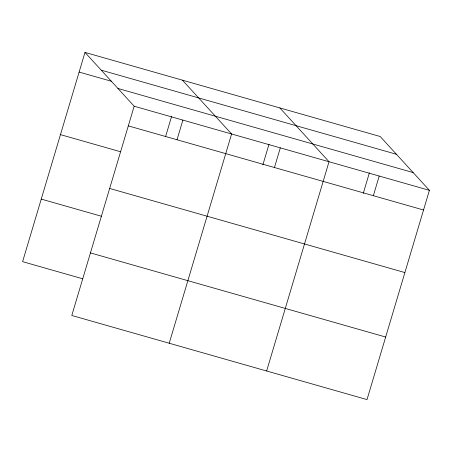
<?xml version="1.0" encoding="UTF-8"?>
<svg xmlns="http://www.w3.org/2000/svg" width="452" height="452" viewBox="0 0 452 452"><rect width="100%" height="100%" fill="white"/><g stroke="black" fill="none" stroke-linecap="round" stroke-linejoin="round"><path stroke-width="0.68" d="M84.982 52.404L134.171 106.22L71.789 315.479L367.018 399.596L429.4 190.337L380.211 136.521L84.982 52.404L22.6 261.663L82.812 278.822M165.635 136.431L171.585 116.463M177.026 139.758L182.885 120.096M169.217 343.237L231.599 133.978L182.41 80.162M262.861 164.856L269.013 144.222M274.449 167.517L280.308 147.86M266.64 370.996L329.022 161.737L279.833 107.921M363.238 193.456L369.386 172.822M373.352 195.699L379.211 176.037M101.214 70.162L396.444 154.279M79.123 72.066L111.599 81.32M117.938 88.462L413.168 172.579M134.171 106.22L429.4 190.337M128.311 125.882L423.541 209.999M60.472 134.634L120.684 151.787M109.661 188.45L404.885 272.567M41.251 199.095L101.468 216.254M90.44 252.911L385.669 337.028"/></g></svg>
